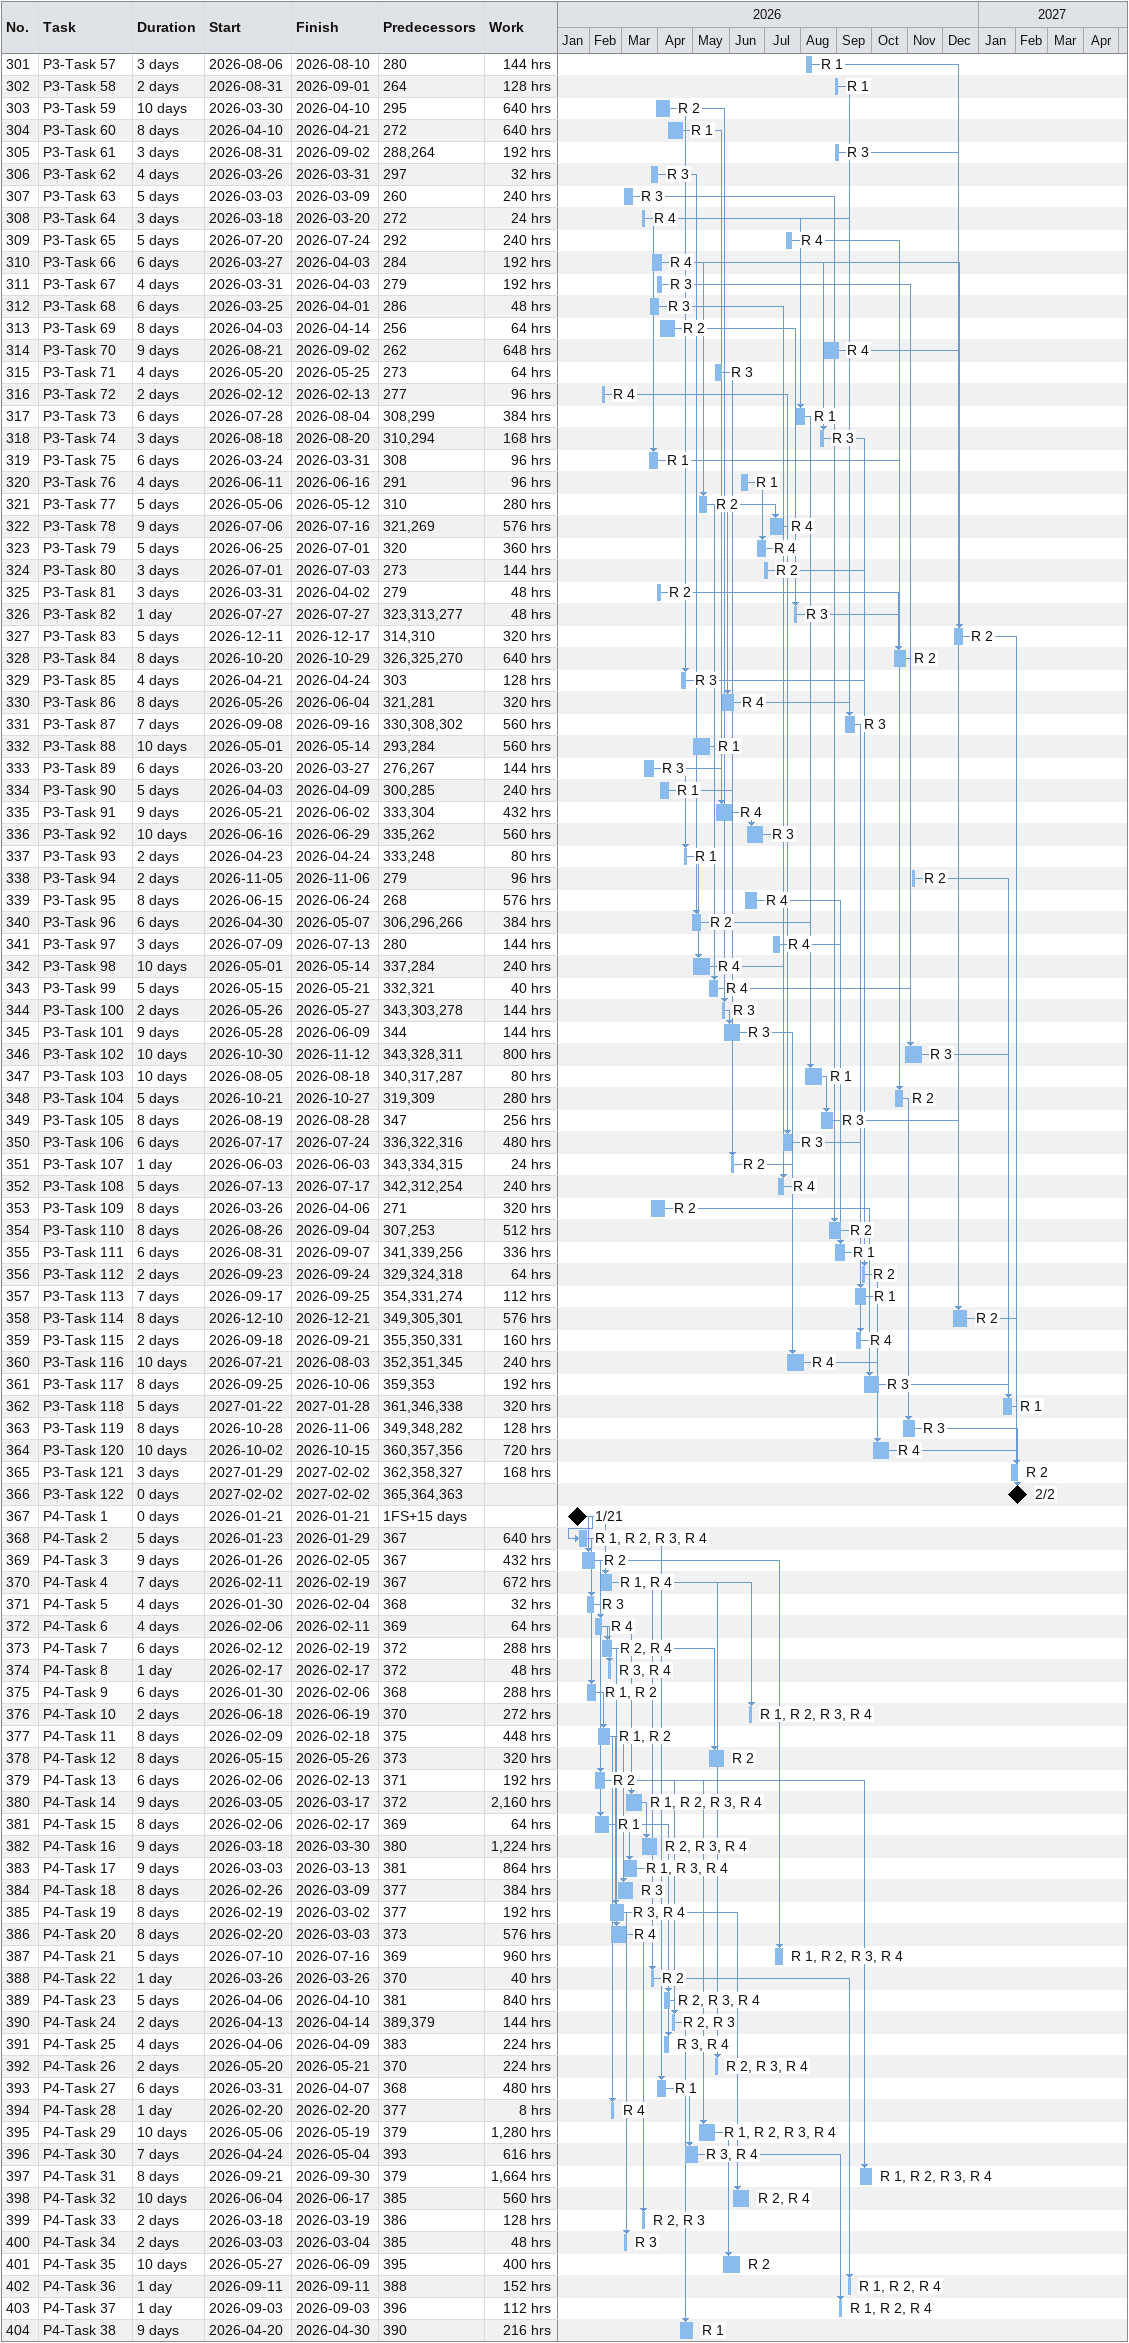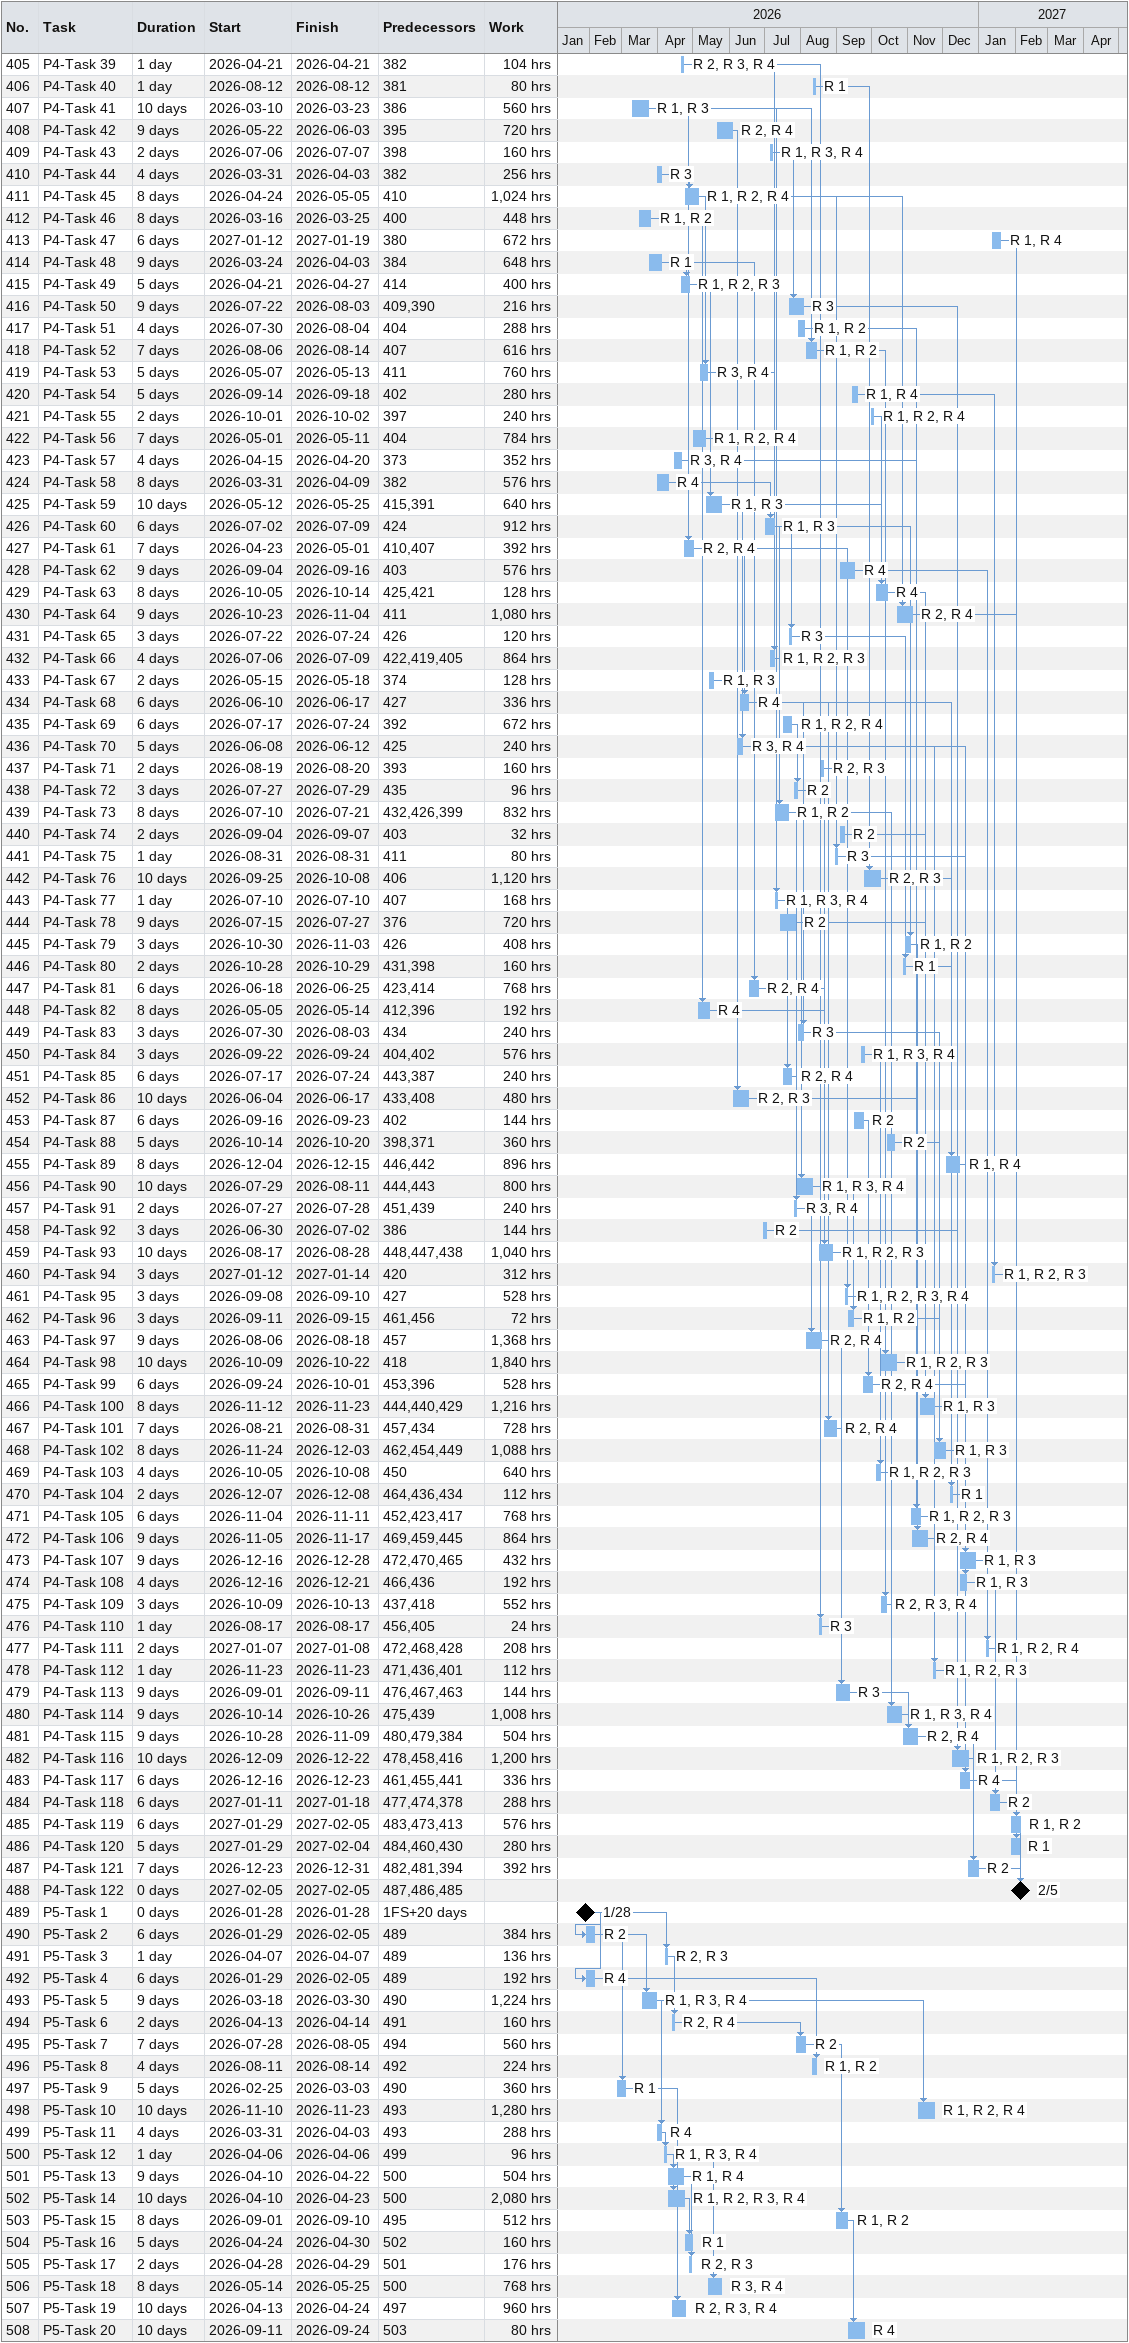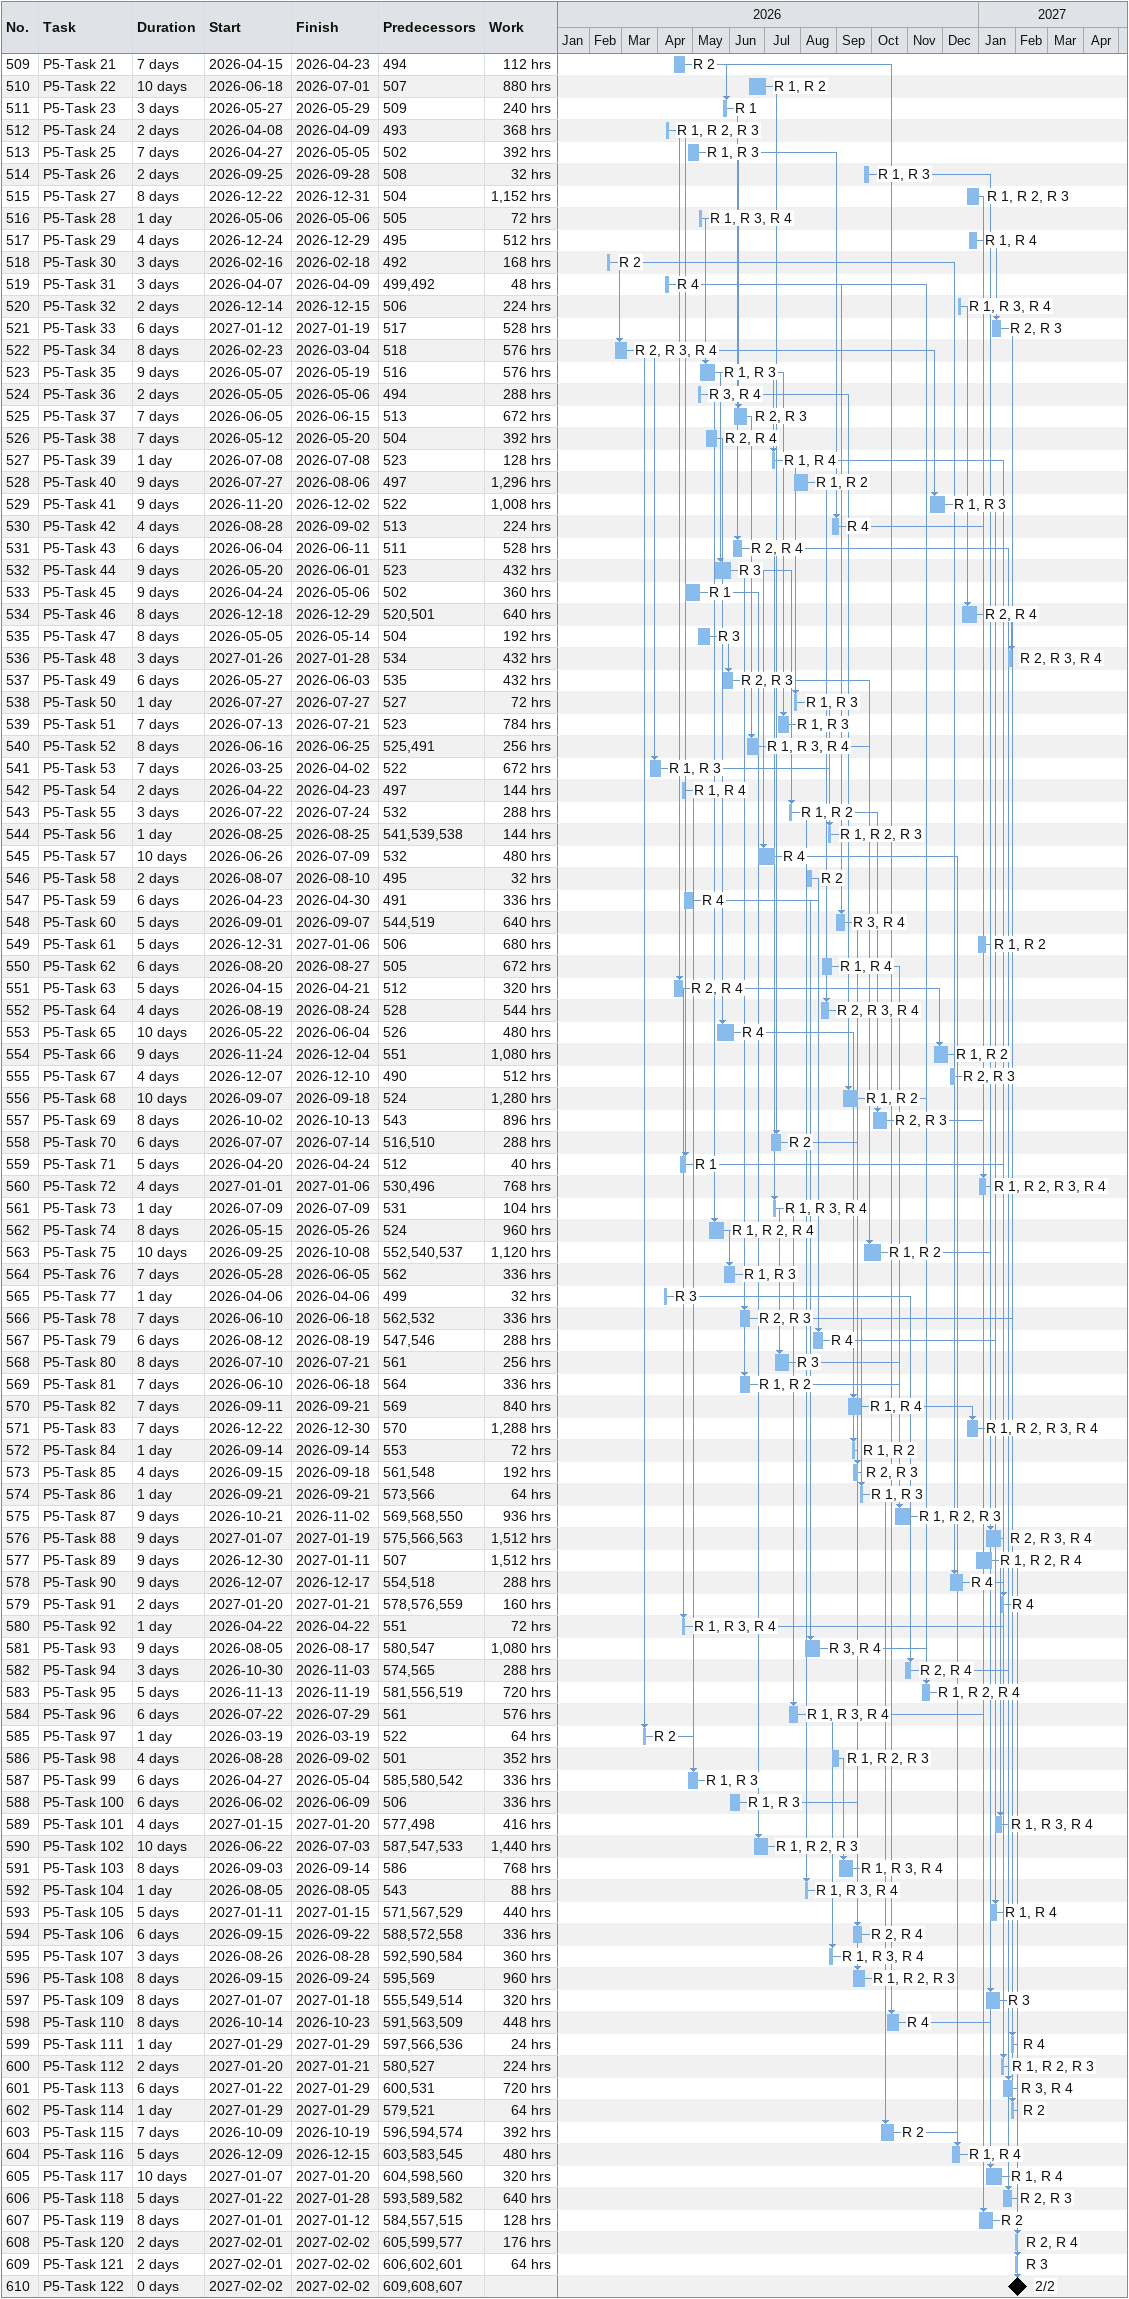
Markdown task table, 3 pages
| ID | Task | Duration | Start | Finish | Predecessors | Resources | Work (h) |
|---|---|---|---|---|---|---|---|
| 301 | P3-Task 57 | 3d | 2026-08-06 | 2026-08-10 | 280 | R 1 | 144 |
| 302 | P3-Task 58 | 2d | 2026-08-31 | 2026-09-01 | 264 | R 1 | 128 |
| 303 | P3-Task 59 | 10d | 2026-03-30 | 2026-04-10 | 295 | R 2 | 640 |
| 304 | P3-Task 60 | 8d | 2026-04-10 | 2026-04-21 | 272 | R 1 | 640 |
| 305 | P3-Task 61 | 3d | 2026-08-31 | 2026-09-02 | 288, 264 | R 3 | 192 |
| 306 | P3-Task 62 | 4d | 2026-03-26 | 2026-03-31 | 297 | R 3 | 32 |
| 307 | P3-Task 63 | 5d | 2026-03-03 | 2026-03-09 | 260 | R 3 | 240 |
| 308 | P3-Task 64 | 3d | 2026-03-18 | 2026-03-20 | 272 | R 4 | 24 |
| 309 | P3-Task 65 | 5d | 2026-07-20 | 2026-07-24 | 292 | R 4 | 240 |
| 310 | P3-Task 66 | 6d | 2026-03-27 | 2026-04-03 | 284 | R 4 | 192 |
| 311 | P3-Task 67 | 4d | 2026-03-31 | 2026-04-03 | 279 | R 3 | 192 |
| 312 | P3-Task 68 | 6d | 2026-03-25 | 2026-04-01 | 286 | R 3 | 48 |
| 313 | P3-Task 69 | 8d | 2026-04-03 | 2026-04-14 | 256 | R 2 | 64 |
| 314 | P3-Task 70 | 9d | 2026-08-21 | 2026-09-02 | 262 | R 4 | 648 |
| 315 | P3-Task 71 | 4d | 2026-05-20 | 2026-05-25 | 273 | R 3 | 64 |
| 316 | P3-Task 72 | 2d | 2026-02-12 | 2026-02-13 | 277 | R 4 | 96 |
| 317 | P3-Task 73 | 6d | 2026-07-28 | 2026-08-04 | 308, 299 | R 1 | 384 |
| 318 | P3-Task 74 | 3d | 2026-08-18 | 2026-08-20 | 310, 294 | R 3 | 168 |
| 319 | P3-Task 75 | 6d | 2026-03-24 | 2026-03-31 | 308 | R 1 | 96 |
| 320 | P3-Task 76 | 4d | 2026-06-11 | 2026-06-16 | 291 | R 1 | 96 |
| 321 | P3-Task 77 | 5d | 2026-05-06 | 2026-05-12 | 310 | R 2 | 280 |
| 322 | P3-Task 78 | 9d | 2026-07-06 | 2026-07-16 | 321, 269 | R 4 | 576 |
| 323 | P3-Task 79 | 5d | 2026-06-25 | 2026-07-01 | 320 | R 4 | 360 |
| 324 | P3-Task 80 | 3d | 2026-07-01 | 2026-07-03 | 273 | R 2 | 144 |
| 325 | P3-Task 81 | 3d | 2026-03-31 | 2026-04-02 | 279 | R 2 | 48 |
| 326 | P3-Task 82 | 1d | 2026-07-27 | 2026-07-27 | 323, 313, 277 | R 3 | 48 |
| 327 | P3-Task 83 | 5d | 2026-12-11 | 2026-12-17 | 314, 310 | R 2 | 320 |
| 328 | P3-Task 84 | 8d | 2026-10-20 | 2026-10-29 | 326, 325, 270 | R 2 | 640 |
| 329 | P3-Task 85 | 4d | 2026-04-21 | 2026-04-24 | 303 | R 3 | 128 |
| 330 | P3-Task 86 | 8d | 2026-05-26 | 2026-06-04 | 321, 281 | R 4 | 320 |
| 331 | P3-Task 87 | 7d | 2026-09-08 | 2026-09-16 | 330, 308, 302 | R 3 | 560 |
| 332 | P3-Task 88 | 10d | 2026-05-01 | 2026-05-14 | 293, 284 | R 1 | 560 |
| 333 | P3-Task 89 | 6d | 2026-03-20 | 2026-03-27 | 276, 267 | R 3 | 144 |
| 334 | P3-Task 90 | 5d | 2026-04-03 | 2026-04-09 | 300, 285 | R 1 | 240 |
| 335 | P3-Task 91 | 9d | 2026-05-21 | 2026-06-02 | 333, 304 | R 4 | 432 |
| 336 | P3-Task 92 | 10d | 2026-06-16 | 2026-06-29 | 335, 262 | R 3 | 560 |
| 337 | P3-Task 93 | 2d | 2026-04-23 | 2026-04-24 | 333, 248 | R 1 | 80 |
| 338 | P3-Task 94 | 2d | 2026-11-05 | 2026-11-06 | 279 | R 2 | 96 |
| 339 | P3-Task 95 | 8d | 2026-06-15 | 2026-06-24 | 268 | R 4 | 576 |
| 340 | P3-Task 96 | 6d | 2026-04-30 | 2026-05-07 | 306, 296, 266 | R 2 | 384 |
| 341 | P3-Task 97 | 3d | 2026-07-09 | 2026-07-13 | 280 | R 4 | 144 |
| 342 | P3-Task 98 | 10d | 2026-05-01 | 2026-05-14 | 337, 284 | R 4 | 240 |
| 343 | P3-Task 99 | 5d | 2026-05-15 | 2026-05-21 | 332, 321 | R 4 | 40 |
| 344 | P3-Task 100 | 2d | 2026-05-26 | 2026-05-27 | 343, 303, 278 | R 3 | 144 |
| 345 | P3-Task 101 | 9d | 2026-05-28 | 2026-06-09 | 344 | R 3 | 144 |
| 346 | P3-Task 102 | 10d | 2026-10-30 | 2026-11-12 | 343, 328, 311 | R 3 | 800 |
| 347 | P3-Task 103 | 10d | 2026-08-05 | 2026-08-18 | 340, 317, 287 | R 1 | 80 |
| 348 | P3-Task 104 | 5d | 2026-10-21 | 2026-10-27 | 319, 309 | R 2 | 280 |
| 349 | P3-Task 105 | 8d | 2026-08-19 | 2026-08-28 | 347 | R 3 | 256 |
| 350 | P3-Task 106 | 6d | 2026-07-17 | 2026-07-24 | 336, 322, 316 | R 3 | 480 |
| 351 | P3-Task 107 | 1d | 2026-06-03 | 2026-06-03 | 343, 334, 315 | R 2 | 24 |
| 352 | P3-Task 108 | 5d | 2026-07-13 | 2026-07-17 | 342, 312, 254 | R 4 | 240 |
| 353 | P3-Task 109 | 8d | 2026-03-26 | 2026-04-06 | 271 | R 2 | 320 |
| 354 | P3-Task 110 | 8d | 2026-08-26 | 2026-09-04 | 307, 253 | R 2 | 512 |
| 355 | P3-Task 111 | 6d | 2026-08-31 | 2026-09-07 | 341, 339, 256 | R 1 | 336 |
| 356 | P3-Task 112 | 2d | 2026-09-23 | 2026-09-24 | 329, 324, 318 | R 2 | 64 |
| 357 | P3-Task 113 | 7d | 2026-09-17 | 2026-09-25 | 354, 331, 274 | R 1 | 112 |
| 358 | P3-Task 114 | 8d | 2026-12-10 | 2026-12-21 | 349, 305, 301 | R 2 | 576 |
| 359 | P3-Task 115 | 2d | 2026-09-18 | 2026-09-21 | 355, 350, 331 | R 4 | 160 |
| 360 | P3-Task 116 | 10d | 2026-07-21 | 2026-08-03 | 352, 351, 345 | R 4 | 240 |
| 361 | P3-Task 117 | 8d | 2026-09-25 | 2026-10-06 | 359, 353 | R 3 | 192 |
| 362 | P3-Task 118 | 5d | 2027-01-22 | 2027-01-28 | 361, 346, 338 | R 1 | 320 |
| 363 | P3-Task 119 | 8d | 2026-10-28 | 2026-11-06 | 349, 348, 282 | R 3 | 128 |
| 364 | P3-Task 120 | 10d | 2026-10-02 | 2026-10-15 | 360, 357, 356 | R 4 | 720 |
| 365 | P3-Task 121 | 3d | 2027-01-29 | 2027-02-02 | 362, 358, 327 | R 2 | 168 |
| 366 | P3-Task 122 | 0d | 2027-02-02 | 2027-02-02 | 365, 364, 363 |  |  |
| 367 | P4-Task 1 | 0d | 2026-01-21 | 2026-01-21 | 1FS+15d |  |  |
| 368 | P4-Task 2 | 5d | 2026-01-23 | 2026-01-29 | 367 | R 1, R 2, R 3, R 4 | 640 |
| 369 | P4-Task 3 | 9d | 2026-01-26 | 2026-02-05 | 367 | R 2 | 432 |
| 370 | P4-Task 4 | 7d | 2026-02-11 | 2026-02-19 | 367 | R 1, R 4 | 672 |
| 371 | P4-Task 5 | 4d | 2026-01-30 | 2026-02-04 | 368 | R 3 | 32 |
| 372 | P4-Task 6 | 4d | 2026-02-06 | 2026-02-11 | 369 | R 4 | 64 |
| 373 | P4-Task 7 | 6d | 2026-02-12 | 2026-02-19 | 372 | R 2, R 4 | 288 |
| 374 | P4-Task 8 | 1d | 2026-02-17 | 2026-02-17 | 372 | R 3, R 4 | 48 |
| 375 | P4-Task 9 | 6d | 2026-01-30 | 2026-02-06 | 368 | R 1, R 2 | 288 |
| 376 | P4-Task 10 | 2d | 2026-06-18 | 2026-06-19 | 370 | R 1, R 2, R 3, R 4 | 272 |
| 377 | P4-Task 11 | 8d | 2026-02-09 | 2026-02-18 | 375 | R 1, R 2 | 448 |
| 378 | P4-Task 12 | 8d | 2026-05-15 | 2026-05-26 | 373 | R 2 | 320 |
| 379 | P4-Task 13 | 6d | 2026-02-06 | 2026-02-13 | 371 | R 2 | 192 |
| 380 | P4-Task 14 | 9d | 2026-03-05 | 2026-03-17 | 372 | R 1, R 2, R 3, R 4 | 2160 |
| 381 | P4-Task 15 | 8d | 2026-02-06 | 2026-02-17 | 369 | R 1 | 64 |
| 382 | P4-Task 16 | 9d | 2026-03-18 | 2026-03-30 | 380 | R 2, R 3, R 4 | 1224 |
| 383 | P4-Task 17 | 9d | 2026-03-03 | 2026-03-13 | 381 | R 1, R 3, R 4 | 864 |
| 384 | P4-Task 18 | 8d | 2026-02-26 | 2026-03-09 | 377 | R 3 | 384 |
| 385 | P4-Task 19 | 8d | 2026-02-19 | 2026-03-02 | 377 | R 3, R 4 | 192 |
| 386 | P4-Task 20 | 8d | 2026-02-20 | 2026-03-03 | 373 | R 4 | 576 |
| 387 | P4-Task 21 | 5d | 2026-07-10 | 2026-07-16 | 369 | R 1, R 2, R 3, R 4 | 960 |
| 388 | P4-Task 22 | 1d | 2026-03-26 | 2026-03-26 | 370 | R 2 | 40 |
| 389 | P4-Task 23 | 5d | 2026-04-06 | 2026-04-10 | 381 | R 2, R 3, R 4 | 840 |
| 390 | P4-Task 24 | 2d | 2026-04-13 | 2026-04-14 | 389, 379 | R 2, R 3 | 144 |
| 391 | P4-Task 25 | 4d | 2026-04-06 | 2026-04-09 | 383 | R 3, R 4 | 224 |
| 392 | P4-Task 26 | 2d | 2026-05-20 | 2026-05-21 | 370 | R 2, R 3, R 4 | 224 |
| 393 | P4-Task 27 | 6d | 2026-03-31 | 2026-04-07 | 368 | R 1 | 480 |
| 394 | P4-Task 28 | 1d | 2026-02-20 | 2026-02-20 | 377 | R 4 | 8 |
| 395 | P4-Task 29 | 10d | 2026-05-06 | 2026-05-19 | 379 | R 1, R 2, R 3, R 4 | 1280 |
| 396 | P4-Task 30 | 7d | 2026-04-24 | 2026-05-04 | 393 | R 3, R 4 | 616 |
| 397 | P4-Task 31 | 8d | 2026-09-21 | 2026-09-30 | 379 | R 1, R 2, R 3, R 4 | 1664 |
| 398 | P4-Task 32 | 10d | 2026-06-04 | 2026-06-17 | 385 | R 2, R 4 | 560 |
| 399 | P4-Task 33 | 2d | 2026-03-18 | 2026-03-19 | 386 | R 2, R 3 | 128 |
| 400 | P4-Task 34 | 2d | 2026-03-03 | 2026-03-04 | 385 | R 3 | 48 |
| 401 | P4-Task 35 | 10d | 2026-05-27 | 2026-06-09 | 395 | R 2 | 400 |
| 402 | P4-Task 36 | 1d | 2026-09-11 | 2026-09-11 | 388 | R 1, R 2, R 4 | 152 |
| 403 | P4-Task 37 | 1d | 2026-09-03 | 2026-09-03 | 396 | R 1, R 2, R 4 | 112 |
| 404 | P4-Task 38 | 9d | 2026-04-20 | 2026-04-30 | 390 | R 1 | 216 |
| 405 | P4-Task 39 | 1d | 2026-04-21 | 2026-04-21 | 382 | R 2, R 3, R 4 | 104 |
| 406 | P4-Task 40 | 1d | 2026-08-12 | 2026-08-12 | 381 | R 1 | 80 |
| 407 | P4-Task 41 | 10d | 2026-03-10 | 2026-03-23 | 386 | R 1, R 3 | 560 |
| 408 | P4-Task 42 | 9d | 2026-05-22 | 2026-06-03 | 395 | R 2, R 4 | 720 |
| 409 | P4-Task 43 | 2d | 2026-07-06 | 2026-07-07 | 398 | R 1, R 3, R 4 | 160 |
| 410 | P4-Task 44 | 4d | 2026-03-31 | 2026-04-03 | 382 | R 3 | 256 |
| 411 | P4-Task 45 | 8d | 2026-04-24 | 2026-05-05 | 410 | R 1, R 2, R 4 | 1024 |
| 412 | P4-Task 46 | 8d | 2026-03-16 | 2026-03-25 | 400 | R 1, R 2 | 448 |
| 413 | P4-Task 47 | 6d | 2027-01-12 | 2027-01-19 | 380 | R 1, R 4 | 672 |
| 414 | P4-Task 48 | 9d | 2026-03-24 | 2026-04-03 | 384 | R 1 | 648 |
| 415 | P4-Task 49 | 5d | 2026-04-21 | 2026-04-27 | 414 | R 1, R 2, R 3 | 400 |
| 416 | P4-Task 50 | 9d | 2026-07-22 | 2026-08-03 | 409, 390 | R 3 | 216 |
| 417 | P4-Task 51 | 4d | 2026-07-30 | 2026-08-04 | 404 | R 1, R 2 | 288 |
| 418 | P4-Task 52 | 7d | 2026-08-06 | 2026-08-14 | 407 | R 1, R 2 | 616 |
| 419 | P4-Task 53 | 5d | 2026-05-07 | 2026-05-13 | 411 | R 3, R 4 | 760 |
| 420 | P4-Task 54 | 5d | 2026-09-14 | 2026-09-18 | 402 | R 1, R 4 | 280 |
| 421 | P4-Task 55 | 2d | 2026-10-01 | 2026-10-02 | 397 | R 1, R 2, R 4 | 240 |
| 422 | P4-Task 56 | 7d | 2026-05-01 | 2026-05-11 | 404 | R 1, R 2, R 4 | 784 |
| 423 | P4-Task 57 | 4d | 2026-04-15 | 2026-04-20 | 373 | R 3, R 4 | 352 |
| 424 | P4-Task 58 | 8d | 2026-03-31 | 2026-04-09 | 382 | R 4 | 576 |
| 425 | P4-Task 59 | 10d | 2026-05-12 | 2026-05-25 | 415, 391 | R 1, R 3 | 640 |
| 426 | P4-Task 60 | 6d | 2026-07-02 | 2026-07-09 | 424 | R 1, R 3 | 912 |
| 427 | P4-Task 61 | 7d | 2026-04-23 | 2026-05-01 | 410, 407 | R 2, R 4 | 392 |
| 428 | P4-Task 62 | 9d | 2026-09-04 | 2026-09-16 | 403 | R 4 | 576 |
| 429 | P4-Task 63 | 8d | 2026-10-05 | 2026-10-14 | 425, 421 | R 4 | 128 |
| 430 | P4-Task 64 | 9d | 2026-10-23 | 2026-11-04 | 411 | R 2, R 4 | 1080 |
| 431 | P4-Task 65 | 3d | 2026-07-22 | 2026-07-24 | 426 | R 3 | 120 |
| 432 | P4-Task 66 | 4d | 2026-07-06 | 2026-07-09 | 422, 419, 405 | R 1, R 2, R 3 | 864 |
| 433 | P4-Task 67 | 2d | 2026-05-15 | 2026-05-18 | 374 | R 1, R 3 | 128 |
| 434 | P4-Task 68 | 6d | 2026-06-10 | 2026-06-17 | 427 | R 4 | 336 |
| 435 | P4-Task 69 | 6d | 2026-07-17 | 2026-07-24 | 392 | R 1, R 2, R 4 | 672 |
| 436 | P4-Task 70 | 5d | 2026-06-08 | 2026-06-12 | 425 | R 3, R 4 | 240 |
| 437 | P4-Task 71 | 2d | 2026-08-19 | 2026-08-20 | 393 | R 2, R 3 | 160 |
| 438 | P4-Task 72 | 3d | 2026-07-27 | 2026-07-29 | 435 | R 2 | 96 |
| 439 | P4-Task 73 | 8d | 2026-07-10 | 2026-07-21 | 432, 426, 399 | R 1, R 2 | 832 |
| 440 | P4-Task 74 | 2d | 2026-09-04 | 2026-09-07 | 403 | R 2 | 32 |
| 441 | P4-Task 75 | 1d | 2026-08-31 | 2026-08-31 | 411 | R 3 | 80 |
| 442 | P4-Task 76 | 10d | 2026-09-25 | 2026-10-08 | 406 | R 2, R 3 | 1120 |
| 443 | P4-Task 77 | 1d | 2026-07-10 | 2026-07-10 | 407 | R 1, R 3, R 4 | 168 |
| 444 | P4-Task 78 | 9d | 2026-07-15 | 2026-07-27 | 376 | R 2 | 720 |
| 445 | P4-Task 79 | 3d | 2026-10-30 | 2026-11-03 | 426 | R 1, R 2 | 408 |
| 446 | P4-Task 80 | 2d | 2026-10-28 | 2026-10-29 | 431, 398 | R 1 | 160 |
| 447 | P4-Task 81 | 6d | 2026-06-18 | 2026-06-25 | 423, 414 | R 2, R 4 | 768 |
| 448 | P4-Task 82 | 8d | 2026-05-05 | 2026-05-14 | 412, 396 | R 4 | 192 |
| 449 | P4-Task 83 | 3d | 2026-07-30 | 2026-08-03 | 434 | R 3 | 240 |
| 450 | P4-Task 84 | 3d | 2026-09-22 | 2026-09-24 | 404, 402 | R 1, R 3, R 4 | 576 |
| 451 | P4-Task 85 | 6d | 2026-07-17 | 2026-07-24 | 443, 387 | R 2, R 4 | 240 |
| 452 | P4-Task 86 | 10d | 2026-06-04 | 2026-06-17 | 433, 408 | R 2, R 3 | 480 |
| 453 | P4-Task 87 | 6d | 2026-09-16 | 2026-09-23 | 402 | R 2 | 144 |
| 454 | P4-Task 88 | 5d | 2026-10-14 | 2026-10-20 | 398, 371 | R 2 | 360 |
| 455 | P4-Task 89 | 8d | 2026-12-04 | 2026-12-15 | 446, 442 | R 1, R 4 | 896 |
| 456 | P4-Task 90 | 10d | 2026-07-29 | 2026-08-11 | 444, 443 | R 1, R 3, R 4 | 800 |
| 457 | P4-Task 91 | 2d | 2026-07-27 | 2026-07-28 | 451, 439 | R 3, R 4 | 240 |
| 458 | P4-Task 92 | 3d | 2026-06-30 | 2026-07-02 | 386 | R 2 | 144 |
| 459 | P4-Task 93 | 10d | 2026-08-17 | 2026-08-28 | 448, 447, 438 | R 1, R 2, R 3 | 1040 |
| 460 | P4-Task 94 | 3d | 2027-01-12 | 2027-01-14 | 420 | R 1, R 2, R 3 | 312 |
| 461 | P4-Task 95 | 3d | 2026-09-08 | 2026-09-10 | 427 | R 1, R 2, R 3, R 4 | 528 |
| 462 | P4-Task 96 | 3d | 2026-09-11 | 2026-09-15 | 461, 456 | R 1, R 2 | 72 |
| 463 | P4-Task 97 | 9d | 2026-08-06 | 2026-08-18 | 457 | R 2, R 4 | 1368 |
| 464 | P4-Task 98 | 10d | 2026-10-09 | 2026-10-22 | 418 | R 1, R 2, R 3 | 1840 |
| 465 | P4-Task 99 | 6d | 2026-09-24 | 2026-10-01 | 453, 396 | R 2, R 4 | 528 |
| 466 | P4-Task 100 | 8d | 2026-11-12 | 2026-11-23 | 444, 440, 429 | R 1, R 3 | 1216 |
| 467 | P4-Task 101 | 7d | 2026-08-21 | 2026-08-31 | 457, 434 | R 2, R 4 | 728 |
| 468 | P4-Task 102 | 8d | 2026-11-24 | 2026-12-03 | 462, 454, 449 | R 1, R 3 | 1088 |
| 469 | P4-Task 103 | 4d | 2026-10-05 | 2026-10-08 | 450 | R 1, R 2, R 3 | 640 |
| 470 | P4-Task 104 | 2d | 2026-12-07 | 2026-12-08 | 464, 436, 434 | R 1 | 112 |
| 471 | P4-Task 105 | 6d | 2026-11-04 | 2026-11-11 | 452, 423, 417 | R 1, R 2, R 3 | 768 |
| 472 | P4-Task 106 | 9d | 2026-11-05 | 2026-11-17 | 469, 459, 445 | R 2, R 4 | 864 |
| 473 | P4-Task 107 | 9d | 2026-12-16 | 2026-12-28 | 472, 470, 465 | R 1, R 3 | 432 |
| 474 | P4-Task 108 | 4d | 2026-12-16 | 2026-12-21 | 466, 436 | R 1, R 3 | 192 |
| 475 | P4-Task 109 | 3d | 2026-10-09 | 2026-10-13 | 437, 418 | R 2, R 3, R 4 | 552 |
| 476 | P4-Task 110 | 1d | 2026-08-17 | 2026-08-17 | 456, 405 | R 3 | 24 |
| 477 | P4-Task 111 | 2d | 2027-01-07 | 2027-01-08 | 472, 468, 428 | R 1, R 2, R 4 | 208 |
| 478 | P4-Task 112 | 1d | 2026-11-23 | 2026-11-23 | 471, 436, 401 | R 1, R 2, R 3 | 112 |
| 479 | P4-Task 113 | 9d | 2026-09-01 | 2026-09-11 | 476, 467, 463 | R 3 | 144 |
| 480 | P4-Task 114 | 9d | 2026-10-14 | 2026-10-26 | 475, 439 | R 1, R 3, R 4 | 1008 |
| 481 | P4-Task 115 | 9d | 2026-10-28 | 2026-11-09 | 480, 479, 384 | R 2, R 4 | 504 |
| 482 | P4-Task 116 | 10d | 2026-12-09 | 2026-12-22 | 478, 458, 416 | R 1, R 2, R 3 | 1200 |
| 483 | P4-Task 117 | 6d | 2026-12-16 | 2026-12-23 | 461, 455, 441 | R 4 | 336 |
| 484 | P4-Task 118 | 6d | 2027-01-11 | 2027-01-18 | 477, 474, 378 | R 2 | 288 |
| 485 | P4-Task 119 | 6d | 2027-01-29 | 2027-02-05 | 483, 473, 413 | R 1, R 2 | 576 |
| 486 | P4-Task 120 | 5d | 2027-01-29 | 2027-02-04 | 484, 460, 430 | R 1 | 280 |
| 487 | P4-Task 121 | 7d | 2026-12-23 | 2026-12-31 | 482, 481, 394 | R 2 | 392 |
| 488 | P4-Task 122 | 0d | 2027-02-05 | 2027-02-05 | 487, 486, 485 |  |  |
| 489 | P5-Task 1 | 0d | 2026-01-28 | 2026-01-28 | 1FS+20d |  |  |
| 490 | P5-Task 2 | 6d | 2026-01-29 | 2026-02-05 | 489 | R 2 | 384 |
| 491 | P5-Task 3 | 1d | 2026-04-07 | 2026-04-07 | 489 | R 2, R 3 | 136 |
| 492 | P5-Task 4 | 6d | 2026-01-29 | 2026-02-05 | 489 | R 4 | 192 |
| 493 | P5-Task 5 | 9d | 2026-03-18 | 2026-03-30 | 490 | R 1, R 3, R 4 | 1224 |
| 494 | P5-Task 6 | 2d | 2026-04-13 | 2026-04-14 | 491 | R 2, R 4 | 160 |
| 495 | P5-Task 7 | 7d | 2026-07-28 | 2026-08-05 | 494 | R 2 | 560 |
| 496 | P5-Task 8 | 4d | 2026-08-11 | 2026-08-14 | 492 | R 1, R 2 | 224 |
| 497 | P5-Task 9 | 5d | 2026-02-25 | 2026-03-03 | 490 | R 1 | 360 |
| 498 | P5-Task 10 | 10d | 2026-11-10 | 2026-11-23 | 493 | R 1, R 2, R 4 | 1280 |
| 499 | P5-Task 11 | 4d | 2026-03-31 | 2026-04-03 | 493 | R 4 | 288 |
| 500 | P5-Task 12 | 1d | 2026-04-06 | 2026-04-06 | 499 | R 1, R 3, R 4 | 96 |
| 501 | P5-Task 13 | 9d | 2026-04-10 | 2026-04-22 | 500 | R 1, R 4 | 504 |
| 502 | P5-Task 14 | 10d | 2026-04-10 | 2026-04-23 | 500 | R 1, R 2, R 3, R 4 | 2080 |
| 503 | P5-Task 15 | 8d | 2026-09-01 | 2026-09-10 | 495 | R 1, R 2 | 512 |
| 504 | P5-Task 16 | 5d | 2026-04-24 | 2026-04-30 | 502 | R 1 | 160 |
| 505 | P5-Task 17 | 2d | 2026-04-28 | 2026-04-29 | 501 | R 2, R 3 | 176 |
| 506 | P5-Task 18 | 8d | 2026-05-14 | 2026-05-25 | 500 | R 3, R 4 | 768 |
| 507 | P5-Task 19 | 10d | 2026-04-13 | 2026-04-24 | 497 | R 2, R 3, R 4 | 960 |
| 508 | P5-Task 20 | 10d | 2026-09-11 | 2026-09-24 | 503 | R 4 | 80 |
| 509 | P5-Task 21 | 7d | 2026-04-15 | 2026-04-23 | 494 | R 2 | 112 |
| 510 | P5-Task 22 | 10d | 2026-06-18 | 2026-07-01 | 507 | R 1, R 2 | 880 |
| 511 | P5-Task 23 | 3d | 2026-05-27 | 2026-05-29 | 509 | R 1 | 240 |
| 512 | P5-Task 24 | 2d | 2026-04-08 | 2026-04-09 | 493 | R 1, R 2, R 3 | 368 |
| 513 | P5-Task 25 | 7d | 2026-04-27 | 2026-05-05 | 502 | R 1, R 3 | 392 |
| 514 | P5-Task 26 | 2d | 2026-09-25 | 2026-09-28 | 508 | R 1, R 3 | 32 |
| 515 | P5-Task 27 | 8d | 2026-12-22 | 2026-12-31 | 504 | R 1, R 2, R 3 | 1152 |
| 516 | P5-Task 28 | 1d | 2026-05-06 | 2026-05-06 | 505 | R 1, R 3, R 4 | 72 |
| 517 | P5-Task 29 | 4d | 2026-12-24 | 2026-12-29 | 495 | R 1, R 4 | 512 |
| 518 | P5-Task 30 | 3d | 2026-02-16 | 2026-02-18 | 492 | R 2 | 168 |
| 519 | P5-Task 31 | 3d | 2026-04-07 | 2026-04-09 | 499, 492 | R 4 | 48 |
| 520 | P5-Task 32 | 2d | 2026-12-14 | 2026-12-15 | 506 | R 1, R 3, R 4 | 224 |
| 521 | P5-Task 33 | 6d | 2027-01-12 | 2027-01-19 | 517 | R 2, R 3 | 528 |
| 522 | P5-Task 34 | 8d | 2026-02-23 | 2026-03-04 | 518 | R 2, R 3, R 4 | 576 |
| 523 | P5-Task 35 | 9d | 2026-05-07 | 2026-05-19 | 516 | R 1, R 3 | 576 |
| 524 | P5-Task 36 | 2d | 2026-05-05 | 2026-05-06 | 494 | R 3, R 4 | 288 |
| 525 | P5-Task 37 | 7d | 2026-06-05 | 2026-06-15 | 513 | R 2, R 3 | 672 |
| 526 | P5-Task 38 | 7d | 2026-05-12 | 2026-05-20 | 504 | R 2, R 4 | 392 |
| 527 | P5-Task 39 | 1d | 2026-07-08 | 2026-07-08 | 523 | R 1, R 4 | 128 |
| 528 | P5-Task 40 | 9d | 2026-07-27 | 2026-08-06 | 497 | R 1, R 2 | 1296 |
| 529 | P5-Task 41 | 9d | 2026-11-20 | 2026-12-02 | 522 | R 1, R 3 | 1008 |
| 530 | P5-Task 42 | 4d | 2026-08-28 | 2026-09-02 | 513 | R 4 | 224 |
| 531 | P5-Task 43 | 6d | 2026-06-04 | 2026-06-11 | 511 | R 2, R 4 | 528 |
| 532 | P5-Task 44 | 9d | 2026-05-20 | 2026-06-01 | 523 | R 3 | 432 |
| 533 | P5-Task 45 | 9d | 2026-04-24 | 2026-05-06 | 502 | R 1 | 360 |
| 534 | P5-Task 46 | 8d | 2026-12-18 | 2026-12-29 | 520, 501 | R 2, R 4 | 640 |
| 535 | P5-Task 47 | 8d | 2026-05-05 | 2026-05-14 | 504 | R 3 | 192 |
| 536 | P5-Task 48 | 3d | 2027-01-26 | 2027-01-28 | 534 | R 2, R 3, R 4 | 432 |
| 537 | P5-Task 49 | 6d | 2026-05-27 | 2026-06-03 | 535 | R 2, R 3 | 432 |
| 538 | P5-Task 50 | 1d | 2026-07-27 | 2026-07-27 | 527 | R 1, R 3 | 72 |
| 539 | P5-Task 51 | 7d | 2026-07-13 | 2026-07-21 | 523 | R 1, R 3 | 784 |
| 540 | P5-Task 52 | 8d | 2026-06-16 | 2026-06-25 | 525, 491 | R 1, R 3, R 4 | 256 |
| 541 | P5-Task 53 | 7d | 2026-03-25 | 2026-04-02 | 522 | R 1, R 3 | 672 |
| 542 | P5-Task 54 | 2d | 2026-04-22 | 2026-04-23 | 497 | R 1, R 4 | 144 |
| 543 | P5-Task 55 | 3d | 2026-07-22 | 2026-07-24 | 532 | R 1, R 2 | 288 |
| 544 | P5-Task 56 | 1d | 2026-08-25 | 2026-08-25 | 541, 539, 538 | R 1, R 2, R 3 | 144 |
| 545 | P5-Task 57 | 10d | 2026-06-26 | 2026-07-09 | 532 | R 4 | 480 |
| 546 | P5-Task 58 | 2d | 2026-08-07 | 2026-08-10 | 495 | R 2 | 32 |
| 547 | P5-Task 59 | 6d | 2026-04-23 | 2026-04-30 | 491 | R 4 | 336 |
| 548 | P5-Task 60 | 5d | 2026-09-01 | 2026-09-07 | 544, 519 | R 3, R 4 | 640 |
| 549 | P5-Task 61 | 5d | 2026-12-31 | 2027-01-06 | 506 | R 1, R 2 | 680 |
| 550 | P5-Task 62 | 6d | 2026-08-20 | 2026-08-27 | 505 | R 1, R 4 | 672 |
| 551 | P5-Task 63 | 5d | 2026-04-15 | 2026-04-21 | 512 | R 2, R 4 | 320 |
| 552 | P5-Task 64 | 4d | 2026-08-19 | 2026-08-24 | 528 | R 2, R 3, R 4 | 544 |
| 553 | P5-Task 65 | 10d | 2026-05-22 | 2026-06-04 | 526 | R 4 | 480 |
| 554 | P5-Task 66 | 9d | 2026-11-24 | 2026-12-04 | 551 | R 1, R 2 | 1080 |
| 555 | P5-Task 67 | 4d | 2026-12-07 | 2026-12-10 | 490 | R 2, R 3 | 512 |
| 556 | P5-Task 68 | 10d | 2026-09-07 | 2026-09-18 | 524 | R 1, R 2 | 1280 |
| 557 | P5-Task 69 | 8d | 2026-10-02 | 2026-10-13 | 543 | R 2, R 3 | 896 |
| 558 | P5-Task 70 | 6d | 2026-07-07 | 2026-07-14 | 516, 510 | R 2 | 288 |
| 559 | P5-Task 71 | 5d | 2026-04-20 | 2026-04-24 | 512 | R 1 | 40 |
| 560 | P5-Task 72 | 4d | 2027-01-01 | 2027-01-06 | 530, 496 | R 1, R 2, R 3, R 4 | 768 |
| 561 | P5-Task 73 | 1d | 2026-07-09 | 2026-07-09 | 531 | R 1, R 3, R 4 | 104 |
| 562 | P5-Task 74 | 8d | 2026-05-15 | 2026-05-26 | 524 | R 1, R 2, R 4 | 960 |
| 563 | P5-Task 75 | 10d | 2026-09-25 | 2026-10-08 | 552, 540, 537 | R 1, R 2 | 1120 |
| 564 | P5-Task 76 | 7d | 2026-05-28 | 2026-06-05 | 562 | R 1, R 3 | 336 |
| 565 | P5-Task 77 | 1d | 2026-04-06 | 2026-04-06 | 499 | R 3 | 32 |
| 566 | P5-Task 78 | 7d | 2026-06-10 | 2026-06-18 | 562, 532 | R 2, R 3 | 336 |
| 567 | P5-Task 79 | 6d | 2026-08-12 | 2026-08-19 | 547, 546 | R 4 | 288 |
| 568 | P5-Task 80 | 8d | 2026-07-10 | 2026-07-21 | 561 | R 3 | 256 |
| 569 | P5-Task 81 | 7d | 2026-06-10 | 2026-06-18 | 564 | R 1, R 2 | 336 |
| 570 | P5-Task 82 | 7d | 2026-09-11 | 2026-09-21 | 569 | R 1, R 4 | 840 |
| 571 | P5-Task 83 | 7d | 2026-12-22 | 2026-12-30 | 570 | R 1, R 2, R 3, R 4 | 1288 |
| 572 | P5-Task 84 | 1d | 2026-09-14 | 2026-09-14 | 553 | R 1, R 2 | 72 |
| 573 | P5-Task 85 | 4d | 2026-09-15 | 2026-09-18 | 561, 548 | R 2, R 3 | 192 |
| 574 | P5-Task 86 | 1d | 2026-09-21 | 2026-09-21 | 573, 566 | R 1, R 3 | 64 |
| 575 | P5-Task 87 | 9d | 2026-10-21 | 2026-11-02 | 569, 568, 550 | R 1, R 2, R 3 | 936 |
| 576 | P5-Task 88 | 9d | 2027-01-07 | 2027-01-19 | 575, 566, 563 | R 2, R 3, R 4 | 1512 |
| 577 | P5-Task 89 | 9d | 2026-12-30 | 2027-01-11 | 507 | R 1, R 2, R 4 | 1512 |
| 578 | P5-Task 90 | 9d | 2026-12-07 | 2026-12-17 | 554, 518 | R 4 | 288 |
| 579 | P5-Task 91 | 2d | 2027-01-20 | 2027-01-21 | 578, 576, 559 | R 4 | 160 |
| 580 | P5-Task 92 | 1d | 2026-04-22 | 2026-04-22 | 551 | R 1, R 3, R 4 | 72 |
| 581 | P5-Task 93 | 9d | 2026-08-05 | 2026-08-17 | 580, 547 | R 3, R 4 | 1080 |
| 582 | P5-Task 94 | 3d | 2026-10-30 | 2026-11-03 | 574, 565 | R 2, R 4 | 288 |
| 583 | P5-Task 95 | 5d | 2026-11-13 | 2026-11-19 | 581, 556, 519 | R 1, R 2, R 4 | 720 |
| 584 | P5-Task 96 | 6d | 2026-07-22 | 2026-07-29 | 561 | R 1, R 3, R 4 | 576 |
| 585 | P5-Task 97 | 1d | 2026-03-19 | 2026-03-19 | 522 | R 2 | 64 |
| 586 | P5-Task 98 | 4d | 2026-08-28 | 2026-09-02 | 501 | R 1, R 2, R 3 | 352 |
| 587 | P5-Task 99 | 6d | 2026-04-27 | 2026-05-04 | 585, 580, 542 | R 1, R 3 | 336 |
| 588 | P5-Task 100 | 6d | 2026-06-02 | 2026-06-09 | 506 | R 1, R 3 | 336 |
| 589 | P5-Task 101 | 4d | 2027-01-15 | 2027-01-20 | 577, 498 | R 1, R 3, R 4 | 416 |
| 590 | P5-Task 102 | 10d | 2026-06-22 | 2026-07-03 | 587, 547, 533 | R 1, R 2, R 3 | 1440 |
| 591 | P5-Task 103 | 8d | 2026-09-03 | 2026-09-14 | 586 | R 1, R 3, R 4 | 768 |
| 592 | P5-Task 104 | 1d | 2026-08-05 | 2026-08-05 | 543 | R 1, R 3, R 4 | 88 |
| 593 | P5-Task 105 | 5d | 2027-01-11 | 2027-01-15 | 571, 567, 529 | R 1, R 4 | 440 |
| 594 | P5-Task 106 | 6d | 2026-09-15 | 2026-09-22 | 588, 572, 558 | R 2, R 4 | 336 |
| 595 | P5-Task 107 | 3d | 2026-08-26 | 2026-08-28 | 592, 590, 584 | R 1, R 3, R 4 | 360 |
| 596 | P5-Task 108 | 8d | 2026-09-15 | 2026-09-24 | 595, 569 | R 1, R 2, R 3 | 960 |
| 597 | P5-Task 109 | 8d | 2027-01-07 | 2027-01-18 | 555, 549, 514 | R 3 | 320 |
| 598 | P5-Task 110 | 8d | 2026-10-14 | 2026-10-23 | 591, 563, 509 | R 4 | 448 |
| 599 | P5-Task 111 | 1d | 2027-01-29 | 2027-01-29 | 597, 566, 536 | R 4 | 24 |
| 600 | P5-Task 112 | 2d | 2027-01-20 | 2027-01-21 | 580, 527 | R 1, R 2, R 3 | 224 |
| 601 | P5-Task 113 | 6d | 2027-01-22 | 2027-01-29 | 600, 531 | R 3, R 4 | 720 |
| 602 | P5-Task 114 | 1d | 2027-01-29 | 2027-01-29 | 579, 521 | R 2 | 64 |
| 603 | P5-Task 115 | 7d | 2026-10-09 | 2026-10-19 | 596, 594, 574 | R 2 | 392 |
| 604 | P5-Task 116 | 5d | 2026-12-09 | 2026-12-15 | 603, 583, 545 | R 1, R 4 | 480 |
| 605 | P5-Task 117 | 10d | 2027-01-07 | 2027-01-20 | 604, 598, 560 | R 1, R 4 | 320 |
| 606 | P5-Task 118 | 5d | 2027-01-22 | 2027-01-28 | 593, 589, 582 | R 2, R 3 | 640 |
| 607 | P5-Task 119 | 8d | 2027-01-01 | 2027-01-12 | 584, 557, 515 | R 2 | 128 |
| 608 | P5-Task 120 | 2d | 2027-02-01 | 2027-02-02 | 605, 599, 577 | R 2, R 4 | 176 |
| 609 | P5-Task 121 | 2d | 2027-02-01 | 2027-02-02 | 606, 602, 601 | R 3 | 64 |
| 610 | P5-Task 122 | 0d | 2027-02-02 | 2027-02-02 | 609, 608, 607 |  |  |
